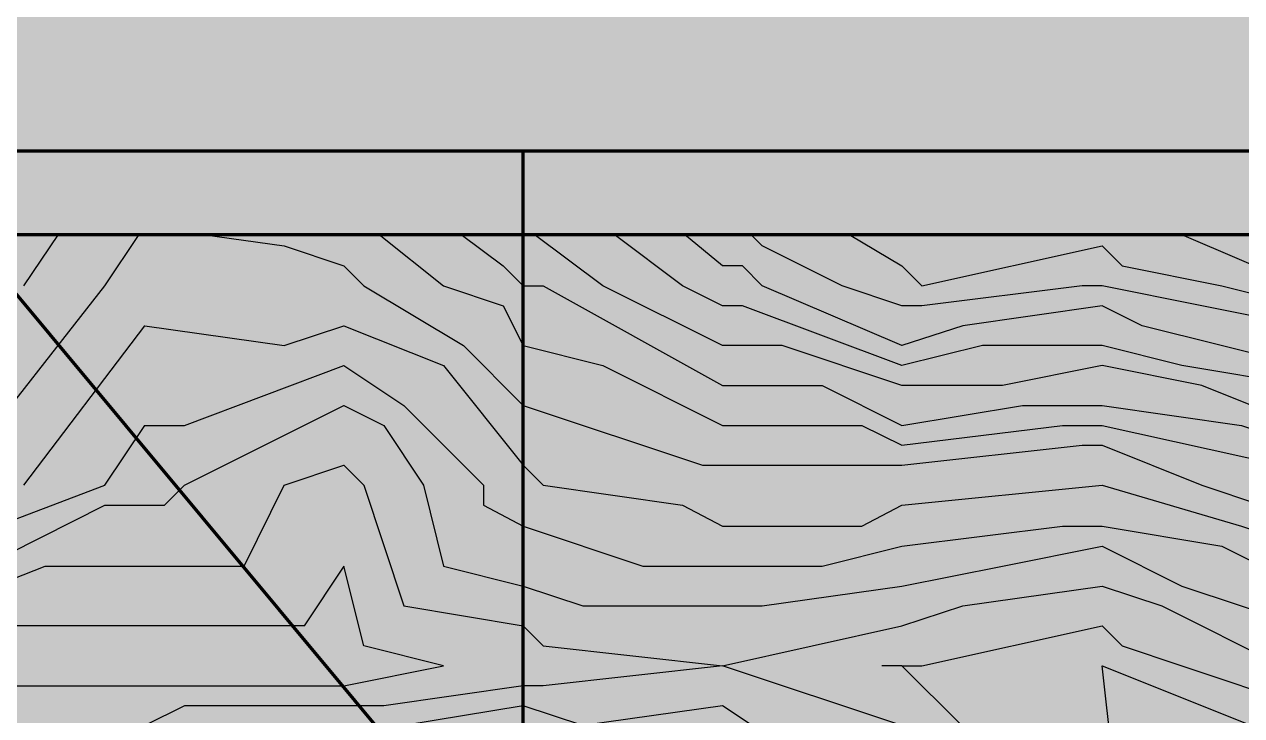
# Model space of a CAD drawing. Header units: millimetres. Extents: x 401 to 30661, y 2016 to 22119.
# Drawn here: x 5954 to 7411, y 14440 to 15267 of the extents above; entities that cross this region are included whole.
import ezdxf

# ---------------------------------------------------------------- set-up
doc = ezdxf.new("R2010")
doc.units = ezdxf.units.MM
doc.layers.add('3RD', color=140, linetype='Continuous', lineweight=25, true_color=0x7debff)
doc.layers.add('4TH DETAILS', color=125, linetype='Continuous', lineweight=15, true_color=0x39ffb0)
doc.layers.add('BACKGROUND', color=7, linetype='Continuous', true_color=0x000000)
for name, color, linetype, lineweight, true_color, transparency in [('GLOW-CYAN', 7, 'Continuous', 100, 0x7debff, 0.8), ('GLOW-CYAN-2', 7, 'Continuous', 50, 0x7debff, 0.8), ('GLOW-EMERALD-2', 7, 'Continuous', 30, 0x39ffb0, 0.8)]:
    doc.layers.add(name, color=color, linetype=linetype, lineweight=lineweight, true_color=true_color, transparency=transparency)
doc.layers.add('LAYOUT', color=83, linetype='Continuous', lineweight=50, true_color=0x7debff, plot=False)

msp = doc.modelspace()

# ---------------------------------------------------------------- hatches: boundary and pattern name
at = {"layer": 'BACKGROUND'}
h = msp.add_hatch(color=256, dxfattribs=at)
h.dxf.hatch_style = 1
h.paths.add_polyline_path([(400.723, 2015.745), (30660.634, 2015.745), (30660.634, 22119.328), (400.723, 22119.328)])

# ---------------------------------------------------------------- linework, layer by layer
at = {"layer": '3RD'}
msp.add_lwpolyline([(2050.723, 10665.853), (9450.723, 10665.853), (9450.723, 15015.853), (2050.723, 15015.853)], close=True, dxfattribs=at)
at = {"layer": '4TH DETAILS'}
for points in [[(2050.723, 10665.853), (9450.723, 10665.853), (9450.723, 15015.853), (2050.723, 15015.853)], [(6288.606, 14547.497), (6097.843, 14547.497), (5905.677, 14547.497), (5857.986, 14523.652), (5691.069, 14547.497), (5643.378, 14571.343), (5571.842, 14571.343), (5524.151, 14499.807), (5524.151, 14380.58), (5643.378, 14404.425), (5810.296, 14452.116), (5857.986, 14452.116), (5881.832, 14475.961), (6097.843, 14475.961), (6121.688, 14475.961), (6336.296, 14475.961), (6455.523, 14499.807), (6360.142, 14523.652), (6336.296, 14619.033)]]:
    msp.add_lwpolyline(points, close=True, dxfattribs=at)
for points in [[(5881.832, 14739.663), (6050.152, 14954.271), (6091.207, 15015.853)], [(5953.368, 14954.271), (5994.825, 15015.853)], [(6167.519, 15015.853), (6264.76, 15001.962), (6336.296, 14978.116), (6360.142, 14954.271), (6479.368, 14882.735), (6550.904, 14811.199), (6765.513, 14739.663), (6789.358, 14739.663), (7003.966, 14739.663), (7219.977, 14763.508), (7243.823, 14763.508), (7363.049, 14715.817), (7434.585, 14691.972)], [(6378.545, 15015.853), (6455.523, 14954.271), (6527.059, 14930.426), (6550.904, 14882.735), (6646.286, 14858.89), (6789.358, 14787.354), (6956.276, 14787.354), (7003.966, 14763.508), (7196.132, 14787.354), (7243.823, 14787.354), (7458.431, 14739.663)], [(6476.743, 15015.853), (6527.059, 14978.116), (6550.904, 14954.271), (6574.75, 14954.271), (6789.358, 14835.044), (6908.585, 14835.044), (7003.966, 14787.354), (7148.441, 14811.199), (7243.823, 14811.199), (7410.74, 14787.354), (7482.276, 14763.508)], [(7482.276, 14787.354), (7363.049, 14835.044), (7243.823, 14858.89), (7124.596, 14835.044), (7003.966, 14835.044), (6860.894, 14882.735), (6789.358, 14882.735), (6646.286, 14954.271), (6564.176, 15015.853)], [(7482.276, 14835.044), (7339.204, 14858.89), (7243.823, 14882.735), (7100.75, 14882.735), (7003.966, 14858.89), (6813.203, 14930.426), (6789.358, 14930.426), (6741.667, 14954.271), (6659.558, 15015.853)], [(7482.276, 14858.89), (7291.513, 14906.58), (7243.823, 14930.426), (7076.905, 14906.58), (7003.966, 14882.735), (6837.049, 14954.271), (6813.203, 14978.116), (6789.358, 14978.116), (6744.074, 15015.853)], [(7482.276, 14906.58), (7243.823, 14954.271), (7219.977, 14954.271), (7027.812, 14930.426), (7003.966, 14930.426), (6932.43, 14954.271), (6837.049, 15001.962), (6823.157, 15015.853)], [(6941.071, 15015.853), (7003.966, 14978.116), (7027.812, 14954.271), (7243.823, 15001.962), (7267.668, 14978.116), (7386.895, 14954.271), (7482.276, 14930.426)], [(7338.584, 15015.853), (7482.276, 14954.271), (7506.122, 14954.271), (7696.884, 14882.735), (7816.111, 14835.044), (7935.338, 14787.354), (8054.565, 14715.817), (8127.504, 14691.972), (8151.349, 14666.724), (8270.576, 14619.033), (8389.803, 14571.343), (8461.339, 14571.343), (8628.256, 14547.497), (8652.102, 14547.497), (8771.328, 14499.807), (8819.019, 14475.961), (8842.864, 14475.961), (9009.782, 14428.27), (9081.318, 14404.425), (9273.484, 14475.961), (9297.329, 14475.961), (9321.174, 14499.807), (9440.401, 14595.188), (9450.723, 14597.768)], [(5953.368, 14715.817), (6097.843, 14906.58), (6264.76, 14882.735), (6336.296, 14906.58), (6455.523, 14858.89), (6550.904, 14739.663), (6574.75, 14715.817), (6741.667, 14691.972), (6789.358, 14666.724), (6956.276, 14666.724), (7003.966, 14691.972), (7243.823, 14715.817), (7410.74, 14666.724), (7482.276, 14642.879)], [(5857.986, 14642.879), (6050.152, 14715.817), (6097.843, 14787.354), (6145.533, 14787.354), (6336.296, 14858.89), (6407.832, 14811.199), (6503.214, 14715.817), (6503.214, 14691.972), (6550.904, 14666.724), (6693.977, 14619.033), (6789.358, 14619.033), (6908.585, 14619.033), (7003.966, 14642.879), (7196.132, 14666.724), (7243.823, 14666.724), (7386.895, 14642.879), (7482.276, 14595.188)], [(5857.986, 14595.188), (6050.152, 14691.972), (6097.843, 14691.972), (6121.688, 14691.972), (6145.533, 14715.817), (6336.296, 14811.199), (6383.987, 14787.354), (6431.678, 14715.817), (6455.523, 14619.033), (6550.904, 14595.188), (6622.441, 14571.343), (6789.358, 14571.343), (6837.049, 14571.343), (7003.966, 14595.188), (7124.596, 14619.033), (7243.823, 14642.879), (7339.204, 14595.188), (7482.276, 14547.497)], [(5857.986, 14571.343), (5978.616, 14619.033), (6097.843, 14619.033), (6217.069, 14619.033), (6264.76, 14715.817), (6336.296, 14739.663), (6360.142, 14715.817), (6407.832, 14571.343), (6550.904, 14547.497), (6574.75, 14523.652), (6789.358, 14499.807), (7003.966, 14547.497), (7076.905, 14571.343), (7243.823, 14595.188), (7315.359, 14571.343), (7458.431, 14499.807)], [(7003.966, 14499.807), (7027.812, 14499.807), (7243.823, 14547.497), (7267.668, 14523.652), (7339.204, 14499.807), (7482.276, 14452.116)], [(7003.966, 14428.27), (6789.358, 14499.807), (6574.75, 14475.961), (6550.904, 14475.961), (6383.987, 14452.116), (6336.296, 14452.116), (6145.533, 14452.116), (6097.843, 14428.27)], [(7386.895, 12687.559), (7243.823, 12926.013), (7339.204, 13140.621), (7363.049, 13259.848), (7363.049, 13379.075), (7386.895, 13450.611), (7386.895, 13593.683), (7386.895, 13736.755), (7386.895, 13832.136), (7363.049, 13927.518), (7363.049, 14046.745), (7339.204, 14142.126), (7243.823, 14237.508), (7219.977, 14261.353), (7219.977, 14285.198), (7003.966, 14499.807), (6980.121, 14499.807)], [(7434.585, 13593.683), (7410.74, 13760.6), (7410.74, 13832.136), (7410.74, 13879.827), (7386.895, 14046.745), (7363.049, 14165.971), (7267.668, 14285.198), (7243.823, 14499.807), (7482.276, 14404.425)], [(6860.894, 14404.425), (6789.358, 14452.116), (6622.441, 14428.27), (6550.904, 14452.116), (6407.832, 14428.27)]]:
    msp.add_lwpolyline(points, dxfattribs=at)
at = {"layer": 'GLOW-CYAN'}
for points in [[(550.723, 15115.853), (9550.723, 15115.853)], [(5800.723, 15115.853), (9550.723, 10615.853)], [(6550.723, 6115.853), (6550.723, 15115.853)], [(550.723, 15015.853), (9550.723, 15015.853)]]:
    msp.add_lwpolyline(points, dxfattribs=at)
at = {"layer": 'GLOW-CYAN-2'}
msp.add_lwpolyline([(2050.723, 10665.853), (9450.723, 10665.853), (9450.723, 15015.853), (2050.723, 15015.853)], close=True, dxfattribs=at)
at = {"layer": 'GLOW-EMERALD-2'}
for points in [[(2050.723, 10665.853), (9450.723, 10665.853), (9450.723, 15015.853), (2050.723, 15015.853)], [(6288.606, 14547.497), (6097.843, 14547.497), (5905.677, 14547.497), (5857.986, 14523.652), (5691.069, 14547.497), (5643.378, 14571.343), (5571.842, 14571.343), (5524.151, 14499.807), (5524.151, 14380.58), (5643.378, 14404.425), (5810.296, 14452.116), (5857.986, 14452.116), (5881.832, 14475.961), (6097.843, 14475.961), (6121.688, 14475.961), (6336.296, 14475.961), (6455.523, 14499.807), (6360.142, 14523.652), (6336.296, 14619.033)]]:
    msp.add_lwpolyline(points, close=True, dxfattribs=at)
for points in [[(5881.832, 14739.663), (6050.152, 14954.271), (6091.207, 15015.853)], [(5953.368, 14954.271), (5994.825, 15015.853)], [(6167.519, 15015.853), (6264.76, 15001.962), (6336.296, 14978.116), (6360.142, 14954.271), (6479.368, 14882.735), (6550.904, 14811.199), (6765.513, 14739.663), (6789.358, 14739.663), (7003.966, 14739.663), (7219.977, 14763.508), (7243.823, 14763.508), (7363.049, 14715.817), (7434.585, 14691.972)], [(6378.545, 15015.853), (6455.523, 14954.271), (6527.059, 14930.426), (6550.904, 14882.735), (6646.286, 14858.89), (6789.358, 14787.354), (6956.276, 14787.354), (7003.966, 14763.508), (7196.132, 14787.354), (7243.823, 14787.354), (7458.431, 14739.663)], [(6476.743, 15015.853), (6527.059, 14978.116), (6550.904, 14954.271), (6574.75, 14954.271), (6789.358, 14835.044), (6908.585, 14835.044), (7003.966, 14787.354), (7148.441, 14811.199), (7243.823, 14811.199), (7410.74, 14787.354), (7482.276, 14763.508)], [(7482.276, 14787.354), (7363.049, 14835.044), (7243.823, 14858.89), (7124.596, 14835.044), (7003.966, 14835.044), (6860.894, 14882.735), (6789.358, 14882.735), (6646.286, 14954.271), (6564.176, 15015.853)], [(7482.276, 14835.044), (7339.204, 14858.89), (7243.823, 14882.735), (7100.75, 14882.735), (7003.966, 14858.89), (6813.203, 14930.426), (6789.358, 14930.426), (6741.667, 14954.271), (6659.558, 15015.853)], [(7482.276, 14858.89), (7291.513, 14906.58), (7243.823, 14930.426), (7076.905, 14906.58), (7003.966, 14882.735), (6837.049, 14954.271), (6813.203, 14978.116), (6789.358, 14978.116), (6744.074, 15015.853)], [(7482.276, 14906.58), (7243.823, 14954.271), (7219.977, 14954.271), (7027.812, 14930.426), (7003.966, 14930.426), (6932.43, 14954.271), (6837.049, 15001.962), (6823.157, 15015.853)], [(6941.071, 15015.853), (7003.966, 14978.116), (7027.812, 14954.271), (7243.823, 15001.962), (7267.668, 14978.116), (7386.895, 14954.271), (7482.276, 14930.426)], [(7338.584, 15015.853), (7482.276, 14954.271), (7506.122, 14954.271), (7696.884, 14882.735), (7816.111, 14835.044), (7935.338, 14787.354), (8054.565, 14715.817), (8127.504, 14691.972), (8151.349, 14666.724), (8270.576, 14619.033), (8389.803, 14571.343), (8461.339, 14571.343), (8628.256, 14547.497), (8652.102, 14547.497), (8771.328, 14499.807), (8819.019, 14475.961), (8842.864, 14475.961), (9009.782, 14428.27), (9081.318, 14404.425), (9273.484, 14475.961), (9297.329, 14475.961), (9321.174, 14499.807), (9440.401, 14595.188), (9450.723, 14597.768)], [(5953.368, 14715.817), (6097.843, 14906.58), (6264.76, 14882.735), (6336.296, 14906.58), (6455.523, 14858.89), (6550.904, 14739.663), (6574.75, 14715.817), (6741.667, 14691.972), (6789.358, 14666.724), (6956.276, 14666.724), (7003.966, 14691.972), (7243.823, 14715.817), (7410.74, 14666.724), (7482.276, 14642.879)], [(5857.986, 14642.879), (6050.152, 14715.817), (6097.843, 14787.354), (6145.533, 14787.354), (6336.296, 14858.89), (6407.832, 14811.199), (6503.214, 14715.817), (6503.214, 14691.972), (6550.904, 14666.724), (6693.977, 14619.033), (6789.358, 14619.033), (6908.585, 14619.033), (7003.966, 14642.879), (7196.132, 14666.724), (7243.823, 14666.724), (7386.895, 14642.879), (7482.276, 14595.188)], [(5857.986, 14595.188), (6050.152, 14691.972), (6097.843, 14691.972), (6121.688, 14691.972), (6145.533, 14715.817), (6336.296, 14811.199), (6383.987, 14787.354), (6431.678, 14715.817), (6455.523, 14619.033), (6550.904, 14595.188), (6622.441, 14571.343), (6789.358, 14571.343), (6837.049, 14571.343), (7003.966, 14595.188), (7124.596, 14619.033), (7243.823, 14642.879), (7339.204, 14595.188), (7482.276, 14547.497)], [(5857.986, 14571.343), (5978.616, 14619.033), (6097.843, 14619.033), (6217.069, 14619.033), (6264.76, 14715.817), (6336.296, 14739.663), (6360.142, 14715.817), (6407.832, 14571.343), (6550.904, 14547.497), (6574.75, 14523.652), (6789.358, 14499.807), (7003.966, 14547.497), (7076.905, 14571.343), (7243.823, 14595.188), (7315.359, 14571.343), (7458.431, 14499.807)], [(7003.966, 14499.807), (7027.812, 14499.807), (7243.823, 14547.497), (7267.668, 14523.652), (7339.204, 14499.807), (7482.276, 14452.116)], [(7003.966, 14428.27), (6789.358, 14499.807), (6574.75, 14475.961), (6550.904, 14475.961), (6383.987, 14452.116), (6336.296, 14452.116), (6145.533, 14452.116), (6097.843, 14428.27)], [(7386.895, 12687.559), (7243.823, 12926.013), (7339.204, 13140.621), (7363.049, 13259.848), (7363.049, 13379.075), (7386.895, 13450.611), (7386.895, 13593.683), (7386.895, 13736.755), (7386.895, 13832.136), (7363.049, 13927.518), (7363.049, 14046.745), (7339.204, 14142.126), (7243.823, 14237.508), (7219.977, 14261.353), (7219.977, 14285.198), (7003.966, 14499.807), (6980.121, 14499.807)], [(7434.585, 13593.683), (7410.74, 13760.6), (7410.74, 13832.136), (7410.74, 13879.827), (7386.895, 14046.745), (7363.049, 14165.971), (7267.668, 14285.198), (7243.823, 14499.807), (7482.276, 14404.425)], [(6860.894, 14404.425), (6789.358, 14452.116), (6622.441, 14428.27), (6550.904, 14452.116), (6407.832, 14428.27)]]:
    msp.add_lwpolyline(points, dxfattribs=at)
at = {"layer": 'LAYOUT'}
for points in [[(550.723, 15115.853), (9550.723, 15115.853)], [(5800.723, 15115.853), (9550.723, 10615.853)], [(6550.723, 6115.853), (6550.723, 15115.853)], [(550.723, 15015.853), (9550.723, 15015.853)]]:
    msp.add_lwpolyline(points, dxfattribs=at)

doc.saveas('drawing.dxf')
